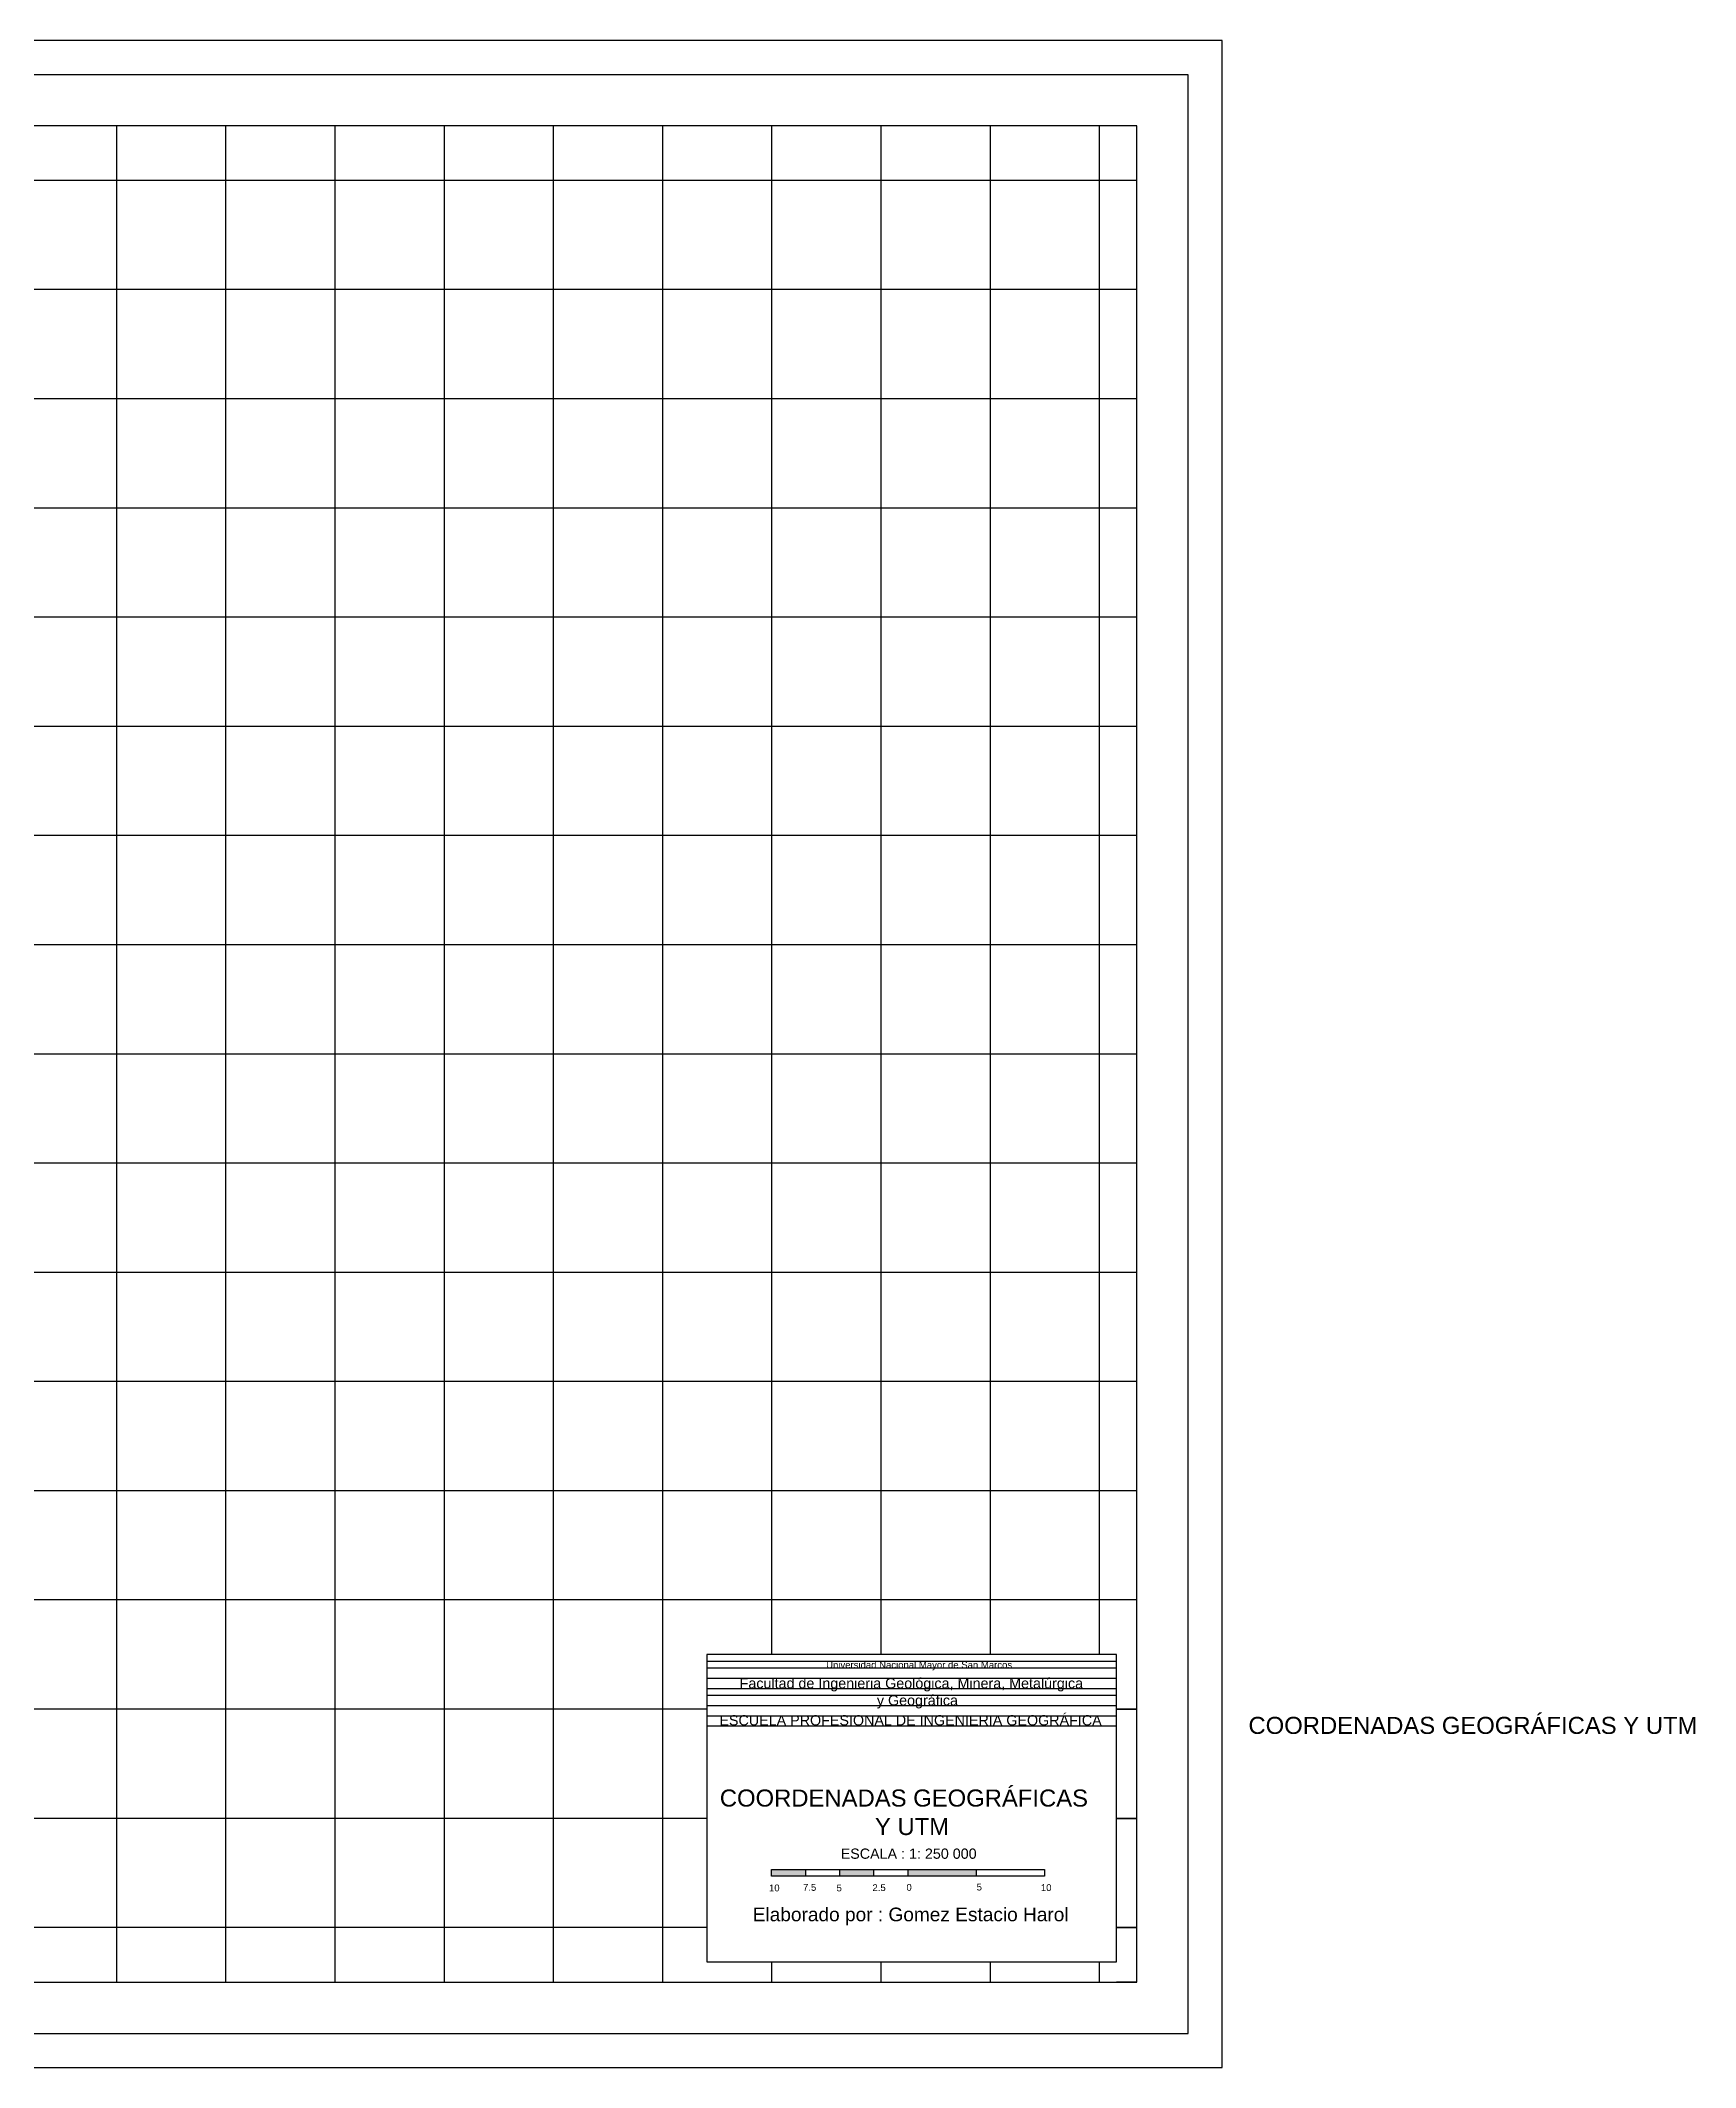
# Model space of a CAD drawing. Header units: millimetres. Extents: x 1703 to 2681, y 1320 to 1914.
# Drawn here: x 2197 to 2681, y 1320 to 1914 of the extents above; entities that cross this region are included whole.
import ezdxf

# ---------------------------------------------------------------- set-up
doc = ezdxf.new("R2010")
doc.units = ezdxf.units.MM
doc.styles.get("Standard").update_dxf_attribs({"font": 'arial.ttf'})

msp = doc.modelspace()

# ---------------------------------------------------------------- hatches: boundary and pattern name
h = msp.add_hatch(color=256)
h.dxf.hatch_style = 1
h.paths.add_polyline_path([(2420.72, 1376.37), (2420.72, 1378.37), (2410.72, 1378.37), (2410.72, 1376.37)])
h.paths.add_polyline_path([(2430.72, 1378.37), (2430.72, 1376.37), (2440.72, 1376.37), (2440.72, 1378.37)])
h.paths.add_polyline_path([(2470.72, 1378.37), (2450.72, 1378.37), (2450.72, 1376.37), (2470.72, 1376.37)])
h.paths.add_polyline_path([(2431.4, 1380.07), (2472.79, 1380.07), (2472.79, 1384.72), (2431.4, 1384.72)], flags=9)
h.paths.add_polyline_path([(2395.17, 1383.87), (2505.56, 1383.87), (2505.56, 1402.5), (2395.17, 1402.5)], flags=9)

# ---------------------------------------------------------------- linework, layer by layer
for p, q in [((2542.74, 1914.34), (1702.74, 1914.34)), ((2542.74, 1320.34), (2542.74, 1914.34)), ((2532.74, 1904.34), (1712.74, 1904.34)), ((2532.74, 1330.34), (2532.74, 1904.34)), ((2517.74, 1889.34), (1727.74, 1889.34)), ((2218.74, 1889.34), (2218.74, 1345.34)), ((2250.74, 1889.34), (2250.74, 1345.34)), ((2282.74, 1889.34), (2282.74, 1345.34)), ((2314.74, 1889.34), (2314.74, 1345.34)), ((2346.74, 1889.34), (2346.74, 1345.34)), ((2378.74, 1889.34), (2378.74, 1345.34)), ((2410.74, 1889.34), (2410.74, 1441.34)), ((2442.74, 1889.34), (2442.74, 1441.34)), ((2474.74, 1889.34), (2474.74, 1441.34)), ((2506.74, 1889.34), (2506.74, 1441.34)), ((2517.74, 1345.34), (2517.74, 1889.34)), ((2517.74, 1889.34), (2517.74, 1889.34)), ((2517.74, 1873.34), (1727.74, 1873.34)), ((2517.74, 1841.34), (1727.74, 1841.34)), ((2517.74, 1809.34), (1727.74, 1809.34)), ((2517.74, 1777.34), (1727.74, 1777.34)), ((2517.74, 1745.34), (1727.74, 1745.34)), ((2517.74, 1713.34), (1727.74, 1713.34)), ((2517.74, 1681.34), (1727.74, 1681.34)), ((2517.74, 1649.34), (1727.74, 1649.34)), ((2517.74, 1617.34), (1727.74, 1617.34)), ((2517.74, 1585.34), (1727.74, 1585.34)), ((2517.74, 1553.34), (1727.74, 1553.34)), ((2517.74, 1521.34), (1727.74, 1521.34)), ((2517.74, 1489.34), (1727.74, 1489.34)), ((2517.74, 1457.34), (1727.74, 1457.34)), ((2511.74, 1441.34), (2391.74, 1441.34)), ((2391.74, 1441.34), (2391.74, 1351.34)), ((2511.74, 1439.34), (2391.74, 1439.34)), ((2511.74, 1351.34), (2511.74, 1441.34)), ((2511.74, 1437.34), (2391.74, 1437.34)), ((2511.74, 1434.34), (2391.74, 1434.34)), ((2511.74, 1431.34), (2391.74, 1431.34)), ((2511.74, 1429.34), (2391.74, 1429.34)), ((2511.74, 1426.34), (2391.74, 1426.34)), ((2391.74, 1425.34), (1727.74, 1425.34)), ((2511.74, 1423.34), (2391.74, 1423.34)), ((2511.74, 1420.34), (2391.74, 1420.34)), ((2511.74, 1425.34), (2517.74, 1425.34)), ((2517.74, 1425.34), (2511.74, 1425.34)), ((2391.74, 1393.34), (1727.74, 1393.34)), ((2511.74, 1393.34), (2517.74, 1393.34)), ((2517.74, 1393.34), (2511.74, 1393.34)), ((2410.72, 1378.37), (2490.72, 1378.37)), ((2410.72, 1376.37), (2410.72, 1378.37)), ((2420.72, 1376.37), (2420.72, 1378.37)), ((2430.72, 1376.37), (2430.72, 1378.37)), ((2440.72, 1376.37), (2440.72, 1378.37)), ((2450.72, 1376.37), (2450.72, 1378.37)), ((2470.72, 1376.37), (2470.72, 1378.37)), ((2490.72, 1378.37), (2490.72, 1376.37)), ((2490.72, 1376.37), (2410.72, 1376.37)), ((2391.74, 1361.34), (1727.74, 1361.34)), ((2511.74, 1361.34), (2517.74, 1361.34)), ((2517.74, 1361.34), (2511.74, 1361.34)), ((2391.74, 1351.34), (2511.74, 1351.34)), ((2410.74, 1351.34), (2410.74, 1345.34)), ((2442.74, 1351.34), (2442.74, 1345.34)), ((2474.74, 1351.34), (2474.74, 1345.34)), ((2506.74, 1351.34), (2506.74, 1345.34)), ((1727.74, 1345.34), (2517.74, 1345.34)), ((2517.74, 1345.34), (2511.74, 1345.34)), ((1712.74, 1330.34), (2532.74, 1330.34)), ((1702.74, 1320.34), (2542.74, 1320.34))]:
    msp.add_line(p, q)

# ---------------------------------------------------------------- texts
for s, height, p in [('Universidad Nacional Mayor de San Marcos', 2, (2426.7, 1437.34)), ('ESCUELA PROFESIONAL DE INGENIERIA GEOGRÁFICA', 3, (2395.43, 1420.58)), ('COORDENADAS GEOGRÁFICAS Y UTM', 5, (2550.44, 1418.09)), ('ESCALA : 1: 250 000', 3, (2430.96, 1381.5)), ('10', 2, (2409.96, 1371.96)), ('7.5', 2, (2419.93, 1372.12)), ('5', 2, (2429.75, 1371.96)), ('2.5', 2, (2440.27, 1372.04)), ('0', 2, (2450.24, 1372.12)), ('5', 2, (2470.8, 1372.21)), ('10', 2, (2489.63, 1372.06)), ('Elaborado por : Gomez Estacio Harol', 4, (2405.2, 1363.19))]:
    msp.add_text(s, height=height).set_placement(p)
at = {"attachment_point": 1}
for s, width, gutter_width, insert, char_height in [('Facultad de Ingenieria Geológica, Minera, Metalúrgica \\P\\pxqc;y Geográfica', 104.1814, 15, (2401.36, 1434.44), 3), ('COORDENADAS GEOGRÁFICAS\\P\\pxqc; Y UTM', 110.688, 25, (2395.55, 1401.8), 5)]:
    msp.add_mtext_dynamic_manual_height_columns(s, width=width, gutter_width=gutter_width, heights=[0], dxfattribs=dict(at, insert=insert, char_height=char_height))

doc.saveas('drawing.dxf')
